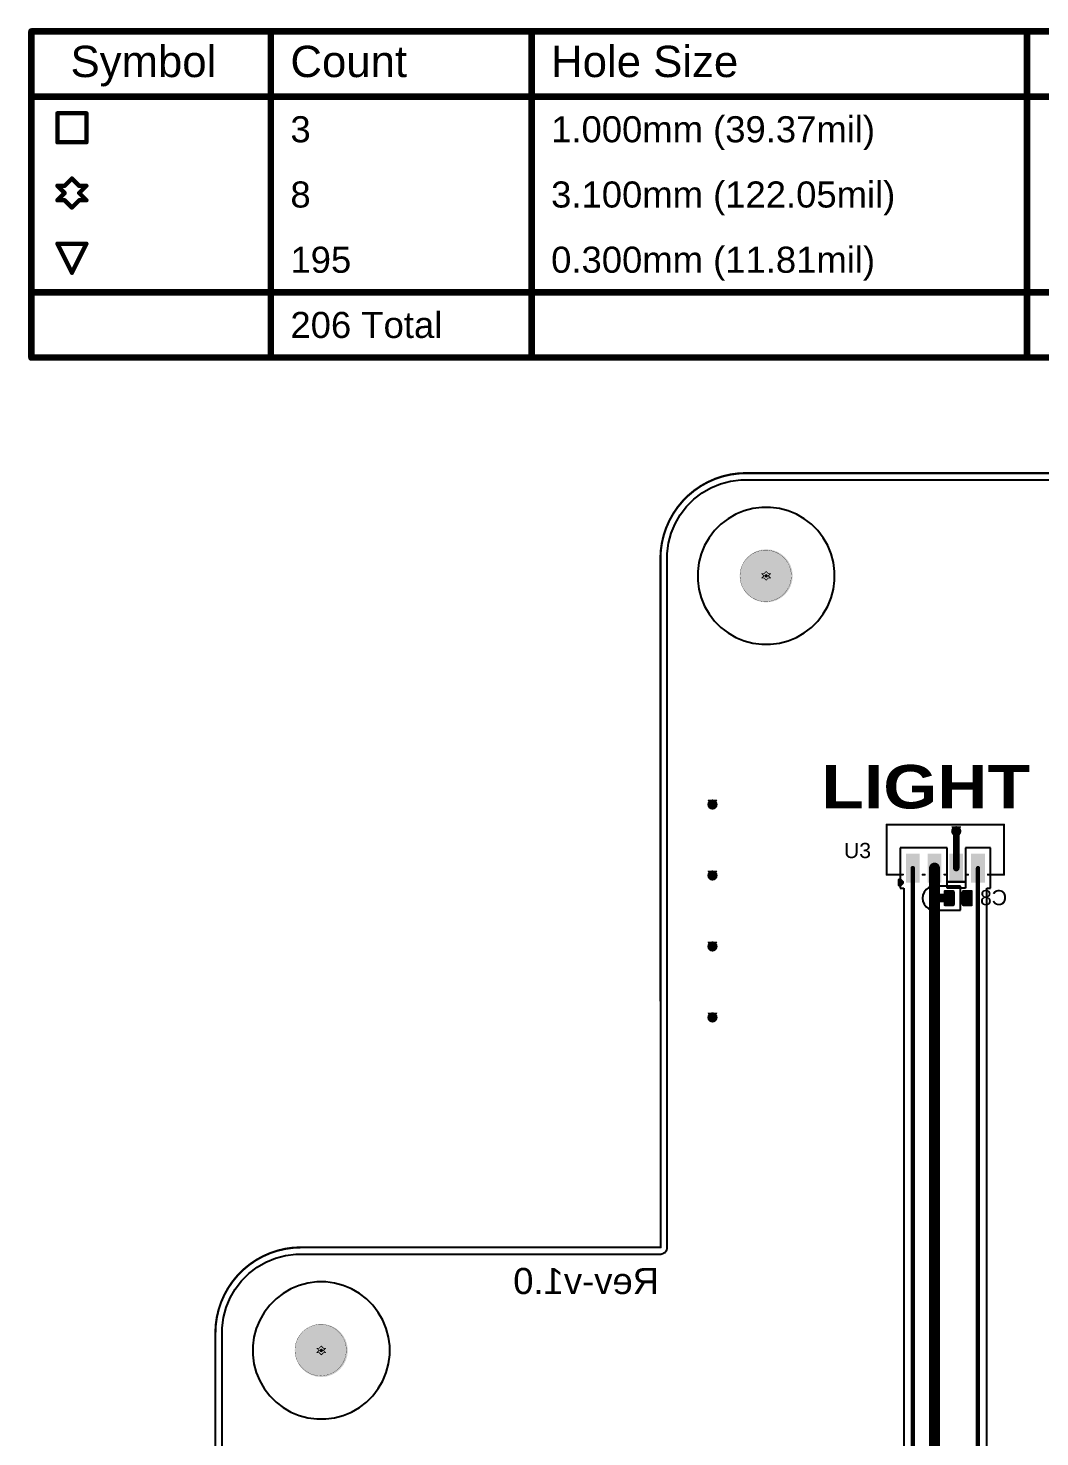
# Model space of a CAD drawing. Header units: inches. Extents: x -18 to 217, y -14 to 159.
# Drawn here: x -17.8 to 41.3, y 76.3 to 158.6 of the extents above; entities that cross this region are included whole.
import ezdxf

# ---------------------------------------------------------------- set-up
doc = ezdxf.new("R2010")
doc.units = ezdxf.units.IN
for name, color, linetype in [('Board Outline', 216, 'Continuous'), ('Bottom Layer', 5, 'Continuous'), ('Bottom Overlay', 54, 'Continuous'), ('Bottom Paste', 16, 'Continuous'), ('Bottom Solder', 6, 'Continuous'), ('Drill Drawing', 1, 'Continuous'), ('Mechanical 4', 56, 'Continuous'), ('Multi-Layer', 9, 'Continuous'), ('Pad Holes', 156, 'Continuous'), ('Top Layer', 1, 'Continuous'), ('Top Overlay', 2, 'Continuous'), ('Top Paste', 8, 'Continuous'), ('Top Solder', 216, 'Continuous'), ('Via Holes', 16, 'Continuous')]:
    doc.layers.add(name, color=color, linetype=linetype)
doc.styles.add('Arial', font='', dxfattribs={"height": 0.2})
doc.styles.add('Arial Black_Bold', font='', dxfattribs={"height": 0.2})
doc.styles.get('Arial').set_extended_font_data('Arial')
doc.styles.get('Arial Black_Bold').set_extended_font_data('Arial Black', bold=True)

# ---------------------------------------------------------------- blocks, each defined once
blk = doc.blocks.new('VEML7700_TT_4')
at = {"layer": 'Top Layer'}
for points in [[(-2.255, 0.8), (-1.555, 0.8), (-1.555, -0.8), (-2.255, -0.8)], [(-0.985, 0.8), (-0.285, 0.8), (-0.285, -0.8), (-0.985, -0.8)], [(0.285, 0.8), (0.985, 0.8), (0.985, -0.8), (0.285, -0.8)], [(1.555, 0.8), (2.255, 0.8), (2.255, -0.8), (1.555, -0.8)]]:
    blk.add_hatch(color=1, dxfattribs=at).paths.add_polyline_path(points)
at = {"layer": 'Top Paste'}
for points in [[(-2.255, 0.8), (-1.555, 0.8), (-1.555, -0.8), (-2.255, -0.8)], [(-0.985, 0.8), (-0.285, 0.8), (-0.285, -0.8), (-0.985, -0.8)], [(0.285, 0.8), (0.985, 0.8), (0.985, -0.8), (0.285, -0.8)], [(1.555, 0.8), (2.255, 0.8), (2.255, -0.8), (1.555, -0.8)]]:
    blk.add_hatch(color=8, dxfattribs=at).paths.add_polyline_path(points)
at = {"layer": 'Top Solder'}
for points in [[(-2.305, 0.85), (-1.505, 0.85), (-1.505, -0.85), (-2.305, -0.85)], [(-1.035, 0.85), (-0.235, 0.85), (-0.235, -0.85), (-1.035, -0.85)], [(0.235, 0.85), (1.035, 0.85), (1.035, -0.85), (0.235, -0.85)], [(1.505, 0.85), (2.305, 0.85), (2.305, -0.85), (1.505, -0.85)]]:
    blk.add_hatch(color=216, dxfattribs=at).paths.add_polyline_path(points)
at = {"layer": 'Top Overlay'}
for points, const_width in [([(-3.429, 2.538), (3.429, 2.538)], 0.127), ([(-3.429, -0.381), (-3.429, 2.538)], 0.127), ([(3.429, -0.381), (3.429, 2.538)], 0.127), ([(-3.429, -0.381), (-2.486, -0.381)], 0.127), ([(-2.667, -0.711), (-2.54, -0.838)], 0.25), ([(-2.667, -0.965), (-2.667, -0.711)], 0.25), ([(-2.667, -0.965), (-2.54, -0.838)], 0.25), ([(-1.324, -0.381), (-1.216, -0.381)], 0.127), ([(-0.054, -0.381), (0.054, -0.381)], 0.127), ([(1.216, -0.381), (1.324, -0.381)], 0.127), ([(2.486, -0.381), (3.429, -0.381)], 0.127)]:
    blk.add_lwpolyline(points, dxfattribs=dict(at, const_width=const_width))
for points, const_width in [([(-3.461, 2.538, 1), (-3.397, 2.538, 1)], 0.0635), ([(-3.461, 2.538, 1), (-3.397, 2.538, 1)], 0.0635), ([(3.397, 2.538, 1), (3.461, 2.538, 1)], 0.0635), ([(3.397, 2.538, 1), (3.461, 2.538, 1)], 0.0635), ([(-3.461, -0.381, 1), (-3.397, -0.381, 1)], 0.0635), ([(-3.461, -0.381, 1), (-3.397, -0.381, 1)], 0.0635), ([(-2.729, -0.711, 1), (-2.605, -0.711, 1)], 0.125), ([(-2.729, -0.711, 1), (-2.605, -0.711, 1)], 0.125), ([(-2.602, -0.838, 1), (-2.478, -0.838, 1)], 0.125), ([(-2.602, -0.838, 1), (-2.478, -0.838, 1)], 0.125), ([(-2.518, -0.381, 1), (-2.454, -0.381, 1)], 0.0635), ([(-1.356, -0.381, 1), (-1.292, -0.381, 1)], 0.0635), ([(-1.248, -0.381, 1), (-1.184, -0.381, 1)], 0.0635), ([(-0.086, -0.381, 1), (-0.022, -0.381, 1)], 0.0635), ([(0.022, -0.381, 1), (0.086, -0.381, 1)], 0.0635), ([(1.184, -0.381, 1), (1.248, -0.381, 1)], 0.0635), ([(1.292, -0.381, 1), (1.356, -0.381, 1)], 0.0635), ([(2.454, -0.381, 1), (2.518, -0.381, 1)], 0.0635), ([(3.397, -0.381, 1), (3.461, -0.381, 1)], 0.0635), ([(3.397, -0.381, 1), (3.461, -0.381, 1)], 0.0635), ([(-2.729, -0.965, 1), (-2.605, -0.965, 1)], 0.125), ([(-2.729, -0.965, 1), (-2.605, -0.965, 1)], 0.125)]:
    blk.add_lwpolyline(points, format="xyb", close=True, dxfattribs=dict(at, const_width=const_width))
blk = doc.blocks.new('C___0402_B_86')
at = {"layer": 'Bottom Layer'}
for points in [[(-0.241, 0.317), (-0.241, -0.318), (-0.699, -0.318), (-0.699, 0.317)], [(0.699, 0.317), (0.699, -0.318), (0.241, -0.318), (0.241, 0.317)]]:
    blk.add_hatch(color=5, dxfattribs=at).paths.add_polyline_path(points)
at = {"layer": 'Bottom Paste'}
for points in [[(-0.241, 0.317), (-0.241, -0.318), (-0.699, -0.318), (-0.699, 0.317)], [(0.699, 0.317), (0.699, -0.318), (0.241, -0.318), (0.241, 0.317)]]:
    blk.add_hatch(color=16, dxfattribs=at).paths.add_polyline_path(points)
at = {"layer": 'Bottom Solder'}
for points in [[(-0.181, 0.377), (-0.181, -0.378), (-0.759, -0.378), (-0.759, 0.377)], [(0.759, 0.377), (0.759, -0.378), (0.181, -0.378), (0.181, 0.377)]]:
    blk.add_hatch(color=6, dxfattribs=at).paths.add_polyline_path(points)
at = {"layer": 'Bottom Overlay', "const_width": 0.127}
for points in [[(-0.787, -0.406), (-0.787, 0.406)], [(-0.279, 0.406), (-0.787, 0.406)], [(0.787, 0.406), (0.279, 0.406)], [(0.787, -0.406), (0.787, 0.406)], [(-0.279, -0.406), (-0.787, -0.406)], [(0.787, -0.406), (0.279, -0.406)]]:
    blk.add_lwpolyline(points, dxfattribs=at)
at = {"layer": 'Bottom Overlay', "const_width": 0.0635}
for points in [[(-0.819, 0.406, 1), (-0.756, 0.406, 1)], [(-0.819, 0.406, 1), (-0.756, 0.406, 1)], [(-0.311, 0.406, 1), (-0.248, 0.406, 1)], [(0.248, 0.406, 1), (0.311, 0.406, 1)], [(0.756, 0.406, 1), (0.819, 0.406, 1)], [(0.756, 0.406, 1), (0.819, 0.406, 1)], [(-0.819, -0.406, 1), (-0.756, -0.406, 1)], [(-0.819, -0.406, 1), (-0.756, -0.406, 1)], [(-0.311, -0.406, 1), (-0.248, -0.406, 1)], [(0.248, -0.406, 1), (0.311, -0.406, 1)], [(0.756, -0.406, 1), (0.819, -0.406, 1)], [(0.756, -0.406, 1), (0.819, -0.406, 1)]]:
    blk.add_lwpolyline(points, format="xyb", close=True, dxfattribs=at)

msp = doc.modelspace()

# ---------------------------------------------------------------- hatches: boundary and pattern name
at = {"layer": 'Bottom Layer'}
h = msp.add_hatch(color=5, dxfattribs=at)
edge = h.paths.add_edge_path()
edge.add_arc((22.209, 113.27), 0.3, 0, 360)
h = msp.add_hatch(color=5, dxfattribs=at)
edge = h.paths.add_edge_path()
edge.add_arc((36.456, 111.713), 0.3, 0, 360)
h = msp.add_hatch(color=5, dxfattribs=at)
edge = h.paths.add_edge_path()
edge.add_arc((22.209, 109.125), 0.3, 0, 360)
h = msp.add_hatch(color=5, dxfattribs=at)
edge = h.paths.add_edge_path()
edge.add_arc((35.186, 107.802), 0.3, 0, 360)
h = msp.add_hatch(color=5, dxfattribs=at)
edge = h.paths.add_edge_path()
edge.add_arc((22.209, 104.98), 0.3, 0, 360)
h = msp.add_hatch(color=5, dxfattribs=at)
edge = h.paths.add_edge_path()
edge.add_arc((22.209, 100.834), 0.3, 0, 360)
at = {"layer": 'Bottom Solder'}
h = msp.add_hatch(color=6, dxfattribs=at)
edge = h.paths.add_edge_path()
edge.add_arc((25.348, 126.629), 0.102, 0, 360)
h = msp.add_hatch(color=6, dxfattribs=at)
edge = h.paths.add_edge_path()
edge.add_arc((-0.652, 81.379), 0.102, 0, 360)
at = {"layer": 'Pad Holes'}
h = msp.add_hatch(color=7, dxfattribs=at)
edge = h.paths.add_edge_path()
edge.add_arc((25.348, 126.629), 1.55, 0, 360)
h = msp.add_hatch(color=7, dxfattribs=at)
edge = h.paths.add_edge_path()
edge.add_arc((-0.652, 81.379), 1.55, 0, 360)
at = {"layer": 'Top Layer'}
h = msp.add_hatch(color=1, dxfattribs=at)
edge = h.paths.add_edge_path()
edge.add_arc((22.209, 113.27), 0.3, 0, 360)
h = msp.add_hatch(color=1, dxfattribs=at)
edge = h.paths.add_edge_path()
edge.add_arc((36.456, 111.713), 0.3, 0, 360)
h = msp.add_hatch(color=1, dxfattribs=at)
edge = h.paths.add_edge_path()
edge.add_arc((22.209, 109.125), 0.3, 0, 360)
h = msp.add_hatch(color=1, dxfattribs=at)
edge = h.paths.add_edge_path()
edge.add_arc((35.186, 107.802), 0.3, 0, 360)
h = msp.add_hatch(color=1, dxfattribs=at)
edge = h.paths.add_edge_path()
edge.add_arc((22.209, 104.98), 0.3, 0, 360)
h = msp.add_hatch(color=1, dxfattribs=at)
edge = h.paths.add_edge_path()
edge.add_arc((22.209, 100.834), 0.3, 0, 360)
at = {"layer": 'Top Solder'}
h = msp.add_hatch(color=216, dxfattribs=at)
edge = h.paths.add_edge_path()
edge.add_arc((25.348, 126.629), 0.102, 0, 360)
h = msp.add_hatch(color=216, dxfattribs=at)
edge = h.paths.add_edge_path()
edge.add_arc((-0.652, 81.379), 0.102, 0, 360)
at = {"layer": 'Via Holes'}
h = msp.add_hatch(color=7, dxfattribs=at)
edge = h.paths.add_edge_path()
edge.add_arc((22.209, 113.27), 0.15, 0, 360)
h = msp.add_hatch(color=7, dxfattribs=at)
edge = h.paths.add_edge_path()
edge.add_arc((36.456, 111.713), 0.15, 0, 360)
h = msp.add_hatch(color=7, dxfattribs=at)
edge = h.paths.add_edge_path()
edge.add_arc((22.209, 109.125), 0.15, 0, 360)
h = msp.add_hatch(color=7, dxfattribs=at)
edge = h.paths.add_edge_path()
edge.add_arc((35.186, 107.802), 0.15, 0, 360)
h = msp.add_hatch(color=7, dxfattribs=at)
edge = h.paths.add_edge_path()
edge.add_arc((22.209, 104.98), 0.15, 0, 360)
h = msp.add_hatch(color=7, dxfattribs=at)
edge = h.paths.add_edge_path()
edge.add_arc((22.209, 100.834), 0.15, 0, 360)

# ---------------------------------------------------------------- linework, layer by layer
at = {"layer": 'Board Outline', "const_width": 0.127}
for points in [[(19.168, 127.629, -0.414321), (24.168, 132.631)], [(19.168, 127.629, -0.414321), (24.168, 132.631)], [(19.168, 127.629, -0.414321), (24.168, 132.631)], [(19.168, 127.629, -0.414321), (24.168, 132.631)], [(-6.839, 82.4, -0.414214), (-1.839, 87.4)], [(-6.839, 82.4, -0.414214), (-1.839, 87.4)], [(-6.839, 82.4, -0.414214), (-1.839, 87.4)], [(-6.839, 82.4, -0.414214), (-1.839, 87.4)]]:
    msp.add_lwpolyline(points, format="xyb", dxfattribs=at)
for points in [[(24.168, 132.631), (47.168, 132.631)], [(24.168, 132.631), (47.168, 132.631)], [(24.168, 132.631), (47.168, 132.631)], [(24.168, 132.631), (47.168, 132.631)], [(19.168, 127.629), (19.183, 87.4)], [(19.168, 127.629), (19.183, 87.4)], [(19.168, 127.629), (19.183, 87.4)], [(19.168, 127.629), (19.183, 87.4)], [(-1.839, 87.4), (19.183, 87.4)], [(-1.839, 87.4), (19.183, 87.4)], [(-1.839, 87.4), (19.183, 87.4)], [(-1.839, 87.4), (19.183, 87.4)], [(-6.839, -1.45), (-6.839, 82.4)], [(-6.839, -1.45), (-6.839, 82.4)], [(-6.839, -1.45), (-6.839, 82.4)], [(-6.839, -1.45), (-6.839, 82.4)]]:
    msp.add_lwpolyline(points, dxfattribs=at)
at = {"layer": 'Board Outline', "const_width": 0.0635}
for points in [[(24.136, 132.631, 1), (24.2, 132.631, 1)], [(24.136, 132.631, 1), (24.2, 132.631, 1)], [(24.136, 132.631, 1), (24.2, 132.631, 1)], [(24.136, 132.631, 1), (24.2, 132.631, 1)], [(24.136, 132.631, 1), (24.2, 132.631, 1)], [(24.136, 132.631, 1), (24.2, 132.631, 1)], [(24.136, 132.631, 1), (24.2, 132.631, 1)], [(24.136, 132.631, 1), (24.2, 132.631, 1)], [(19.136, 127.629, 1), (19.2, 127.629, 1)], [(19.136, 127.629, 1), (19.2, 127.629, 1)], [(19.136, 127.629, 1), (19.2, 127.629, 1)], [(19.136, 127.629, 1), (19.2, 127.629, 1)], [(19.136, 127.629, 1), (19.2, 127.629, 1)], [(19.136, 127.629, 1), (19.2, 127.629, 1)], [(19.136, 127.629, 1), (19.2, 127.629, 1)], [(19.136, 127.629, 1), (19.2, 127.629, 1)], [(-1.871, 87.4, 1), (-1.807, 87.4, 1)], [(-1.871, 87.4, 1), (-1.807, 87.4, 1)], [(-1.871, 87.4, 1), (-1.807, 87.4, 1)], [(-1.871, 87.4, 1), (-1.807, 87.4, 1)], [(-1.871, 87.4, 1), (-1.807, 87.4, 1)], [(-1.871, 87.4, 1), (-1.807, 87.4, 1)], [(-1.871, 87.4, 1), (-1.807, 87.4, 1)], [(-1.871, 87.4, 1), (-1.807, 87.4, 1)], [(19.151, 87.4, 1), (19.214, 87.4, 1)], [(19.151, 87.4, 1), (19.214, 87.4, 1)], [(19.151, 87.4, 1), (19.214, 87.4, 1)], [(19.151, 87.4, 1), (19.214, 87.4, 1)], [(19.151, 87.4, 1), (19.214, 87.4, 1)], [(19.151, 87.4, 1), (19.214, 87.4, 1)], [(19.151, 87.4, 1), (19.214, 87.4, 1)], [(19.151, 87.4, 1), (19.214, 87.4, 1)], [(-6.871, 82.4, 1), (-6.807, 82.4, 1)], [(-6.871, 82.4, 1), (-6.807, 82.4, 1)], [(-6.871, 82.4, 1), (-6.807, 82.4, 1)], [(-6.871, 82.4, 1), (-6.807, 82.4, 1)], [(-6.871, 82.4, 1), (-6.807, 82.4, 1)], [(-6.871, 82.4, 1), (-6.807, 82.4, 1)], [(-6.871, 82.4, 1), (-6.807, 82.4, 1)], [(-6.871, 82.4, 1), (-6.807, 82.4, 1)]]:
    msp.add_lwpolyline(points, format="xyb", close=True, dxfattribs=at)
at = {"layer": 'Bottom Layer'}
for p, q in [((21.6, 131.474), (22.123, 131.776)), ((22.123, 131.776), (22.682, 132.007)), ((22.682, 132.007), (23.266, 132.164)), ((23.266, 132.164), (23.865, 132.243)), ((23.865, 132.243), (24.168, 132.243)), ((24.168, 132.243), (47.168, 132.243)), ((20.693, 130.678), (21.12, 131.105)), ((21.12, 131.105), (21.6, 131.474)), ((20.022, 129.674), (20.325, 130.198)), ((20.325, 130.198), (20.693, 130.678)), ((23.575, 130.224), (23.12, 129.962)), ((24.059, 130.425), (23.575, 130.224)), ((24.565, 130.56), (24.059, 130.425)), ((25.085, 130.629), (24.565, 130.56)), ((25.61, 130.629), (25.085, 130.629)), ((26.13, 130.56), (25.61, 130.629)), ((26.636, 130.425), (26.13, 130.56)), ((27.12, 130.224), (26.636, 130.425)), ((27.575, 129.962), (27.12, 130.224)), ((19.791, 129.116), (20.022, 129.674)), ((22.334, 129.272), (22.014, 128.856)), ((22.704, 129.643), (22.334, 129.272)), ((23.12, 129.962), (22.704, 129.643)), ((27.991, 129.643), (27.575, 129.962)), ((28.361, 129.272), (27.991, 129.643)), ((28.681, 128.856), (28.361, 129.272)), ((19.556, 127.932), (19.635, 128.531)), ((19.635, 128.531), (19.791, 129.116)), ((21.752, 128.402), (21.552, 127.917)), ((22.014, 128.856), (21.752, 128.402)), ((28.943, 128.402), (28.681, 128.856)), ((29.143, 127.917), (28.943, 128.402)), ((19.556, 127.63), (19.556, 127.932)), ((19.571, 87.4), (19.556, 127.63)), ((21.552, 127.917), (21.416, 127.411)), ((29.279, 127.411), (29.143, 127.917)), ((21.416, 127.411), (21.348, 126.891)), ((21.348, 126.891), (21.348, 126.367)), ((29.348, 126.891), (29.279, 127.411)), ((29.348, 126.367), (29.348, 126.891)), ((21.348, 126.367), (21.416, 125.847)), ((29.279, 125.847), (29.348, 126.367)), ((21.416, 125.847), (21.552, 125.34)), ((21.552, 125.34), (21.752, 124.856)), ((28.943, 124.856), (29.143, 125.34)), ((29.143, 125.34), (29.279, 125.847)), ((21.752, 124.856), (22.014, 124.402)), ((22.014, 124.402), (22.334, 123.986)), ((28.361, 123.986), (28.681, 124.402)), ((28.681, 124.402), (28.943, 124.856)), ((22.334, 123.986), (22.704, 123.615)), ((22.704, 123.615), (23.12, 123.296)), ((27.575, 123.296), (27.991, 123.615)), ((27.991, 123.615), (28.361, 123.986)), ((23.12, 123.296), (23.575, 123.034)), ((23.575, 123.034), (24.059, 122.833)), ((24.059, 122.833), (24.565, 122.697)), ((24.565, 122.697), (25.085, 122.629)), ((25.085, 122.629), (25.61, 122.629)), ((25.61, 122.629), (26.13, 122.697)), ((26.13, 122.697), (26.636, 122.833)), ((26.636, 122.833), (27.12, 123.034)), ((27.12, 123.034), (27.575, 123.296)), ((34.505, 107.984), (34.481, 107.802)), ((34.481, 107.802), (34.505, 107.619)), ((34.576, 108.154), (34.505, 107.984)), ((34.688, 108.3), (34.576, 108.154)), ((34.834, 108.412), (34.688, 108.3)), ((35.004, 108.482), (34.834, 108.412)), ((35.186, 108.506), (35.004, 108.482)), ((35.314, 108.489), (35.186, 108.506)), ((35.492, 108.5), (35.314, 108.489)), ((36.711, 108.5), (35.492, 108.5)), ((35.492, 108.5), (35.492, 108.5)), ((36.711, 107.103), (36.711, 108.5)), ((34.505, 107.619), (34.576, 107.449)), ((34.576, 107.449), (34.688, 107.303)), ((34.688, 107.303), (34.834, 107.191)), ((34.834, 107.191), (35.004, 107.121)), ((35.004, 107.121), (35.186, 107.097)), ((35.186, 107.097), (35.314, 107.114)), ((35.314, 107.114), (35.492, 107.103)), ((35.492, 107.103), (35.492, 107.103)), ((35.492, 107.103), (36.711, 107.103)), ((19.5, 87.19), (19.541, 87.251)), ((19.541, 87.251), (19.542, 87.251)), ((19.542, 87.251), (19.557, 87.327)), ((19.542, 87.251), (19.542, 87.251)), ((19.557, 87.327), (19.571, 87.4)), ((19.571, 87.4), (19.571, 87.4)), ((19.571, 87.4), (19.571, 87.4)), ((-4.407, 86.243), (-3.883, 86.545)), ((-3.883, 86.545), (-3.325, 86.776)), ((-3.325, 86.776), (-2.741, 86.933)), ((-2.741, 86.933), (-2.141, 87.011)), ((-2.141, 87.011), (-1.839, 87.011)), ((-1.839, 87.011), (19.183, 87.011)), ((19.183, 87.011), (19.255, 87.026)), ((19.183, 87.011), (19.183, 87.012)), ((19.183, 87.012), (19.183, 87.011)), ((19.255, 87.026), (19.331, 87.041)), ((19.331, 87.041), (19.393, 87.082)), ((19.331, 87.041), (19.331, 87.041)), ((19.331, 87.041), (19.331, 87.041)), ((19.393, 87.082), (19.457, 87.125)), ((19.457, 87.125), (19.5, 87.19)), ((19.457, 87.125), (19.457, 87.125)), ((19.457, 87.125), (19.457, 87.125)), ((-5.314, 85.447), (-4.886, 85.875)), ((-4.886, 85.875), (-4.407, 86.243)), ((-5.984, 84.444), (-5.682, 84.967)), ((-5.682, 84.967), (-5.314, 85.447)), ((-2.425, 84.974), (-2.88, 84.712)), ((-1.941, 85.175), (-2.425, 84.974)), ((-1.435, 85.31), (-1.941, 85.175)), ((-0.915, 85.379), (-1.435, 85.31)), ((-0.39, 85.379), (-0.915, 85.379)), ((0.13, 85.31), (-0.39, 85.379)), ((0.636, 85.175), (0.13, 85.31)), ((1.12, 84.974), (0.636, 85.175)), ((1.575, 84.712), (1.12, 84.974)), ((-6.215, 83.885), (-5.984, 84.444)), ((-3.666, 84.022), (-3.986, 83.606)), ((-3.296, 84.393), (-3.666, 84.022)), ((-2.88, 84.712), (-3.296, 84.393)), ((1.991, 84.393), (1.575, 84.712)), ((2.361, 84.022), (1.991, 84.393)), ((2.681, 83.606), (2.361, 84.022)), ((-6.451, 82.702), (-6.372, 83.302)), ((-6.372, 83.302), (-6.215, 83.885)), ((-4.248, 83.152), (-4.448, 82.667)), ((-3.986, 83.606), (-4.248, 83.152)), ((2.943, 83.152), (2.681, 83.606)), ((3.143, 82.667), (2.943, 83.152)), ((-6.451, 82.4), (-6.451, 82.702)), ((-6.451, -1.45), (-6.451, 82.4)), ((-4.448, 82.667), (-4.584, 82.161)), ((3.279, 82.161), (3.143, 82.667)), ((-4.584, 82.161), (-4.652, 81.641)), ((-4.652, 81.641), (-4.652, 81.117)), ((3.348, 81.641), (3.279, 82.161)), ((3.348, 81.117), (3.348, 81.641)), ((-4.652, 81.117), (-4.584, 80.597)), ((3.279, 80.597), (3.348, 81.117)), ((-4.584, 80.597), (-4.448, 80.09)), ((-4.448, 80.09), (-4.248, 79.606)), ((2.943, 79.606), (3.143, 80.09)), ((3.143, 80.09), (3.279, 80.597)), ((-4.248, 79.606), (-3.986, 79.152)), ((-3.986, 79.152), (-3.666, 78.736)), ((2.361, 78.736), (2.681, 79.152)), ((2.681, 79.152), (2.943, 79.606)), ((-3.666, 78.736), (-3.296, 78.365)), ((-3.296, 78.365), (-2.88, 78.046)), ((1.575, 78.046), (1.991, 78.365)), ((1.991, 78.365), (2.361, 78.736)), ((-2.88, 78.046), (-2.425, 77.784)), ((-2.425, 77.784), (-1.941, 77.583)), ((-1.941, 77.583), (-1.435, 77.447)), ((-1.435, 77.447), (-0.915, 77.379)), ((-0.915, 77.379), (-0.39, 77.379)), ((-0.39, 77.379), (0.13, 77.447)), ((0.13, 77.447), (0.636, 77.583)), ((0.636, 77.583), (1.12, 77.784)), ((1.12, 77.784), (1.575, 78.046))]:
    msp.add_line(p, q, dxfattribs=at)
for points, const_width in [([(35.186, 107.802), (35.186, 107.802)], 0.635), ([(35.186, 107.802), (35.968, 107.802)], 0.508)]:
    msp.add_lwpolyline(points, dxfattribs=dict(at, const_width=const_width))
for points, const_width in [([(35.027, 107.802, 1), (35.345, 107.802, 1)], 0.318), ([(35.027, 107.802, 1), (35.345, 107.802, 1)], 0.318), ([(35.059, 107.802, 1), (35.313, 107.802, 1)], 0.254), ([(35.841, 107.802, 1), (36.095, 107.802, 1)], 0.254)]:
    msp.add_lwpolyline(points, format="xyb", close=True, dxfattribs=dict(at, const_width=const_width))
at = {"layer": 'Drill Drawing'}
for points, const_width in [([(-17.59, 158.433), (164.276, 158.433)], 0.381), ([(-17.59, 139.382), (-17.59, 158.433)], 0.381), ([(-3.597, 139.382), (-3.597, 158.433)], 0.381), ([(11.639, 139.382), (11.639, 158.433)], 0.381), ([(40.586, 139.382), (40.586, 158.433)], 0.381), ([(-17.59, 154.623), (164.276, 154.623)], 0.381), ([(-16.071, 153.649), (-14.377, 153.649)], 0.254), ([(-16.071, 151.956), (-16.071, 153.649)], 0.254), ([(-14.377, 151.956), (-14.377, 153.649)], 0.254), ([(-16.071, 151.956), (-14.377, 151.956)], 0.254), ([(-15.647, 149.415), (-15.224, 149.839)], 0.254), ([(-15.224, 149.839), (-14.801, 149.415)], 0.254), ([(-16.071, 149.415), (-15.647, 148.992)], 0.254), ([(-16.071, 149.415), (-15.647, 149.415)], 0.254), ([(-16.071, 148.569), (-15.647, 148.992)], 0.254), ([(-14.801, 149.415), (-14.377, 149.415)], 0.254), ([(-14.801, 148.992), (-14.377, 149.415)], 0.254), ([(-14.801, 148.992), (-14.377, 148.569)], 0.254), ([(-16.071, 148.569), (-15.647, 148.569)], 0.254), ([(-15.647, 148.569), (-15.224, 148.145)], 0.254), ([(-15.224, 148.145), (-14.801, 148.569)], 0.254), ([(-14.801, 148.569), (-14.377, 148.569)], 0.254), ([(-16.071, 146.029), (-14.377, 146.029)], 0.254), ([(-16.071, 146.029), (-15.224, 144.335)], 0.254), ([(-15.224, 144.335), (-14.377, 146.029)], 0.254), ([(-17.59, 143.192), (164.276, 143.192)], 0.381), ([(-17.59, 139.382), (164.276, 139.382)], 0.381), ([(25.094, 126.756), (25.221, 126.629)], 0.0508), ([(25.094, 126.756), (25.221, 126.756)], 0.0508), ([(25.221, 126.756), (25.348, 126.883)], 0.0508), ([(25.348, 126.883), (25.475, 126.756)], 0.0508), ([(25.475, 126.756), (25.602, 126.756)], 0.0508), ([(25.475, 126.629), (25.602, 126.756)], 0.0508), ([(25.094, 126.502), (25.221, 126.629)], 0.0508), ([(25.094, 126.502), (25.221, 126.502)], 0.0508), ([(25.221, 126.502), (25.348, 126.375)], 0.0508), ([(25.348, 126.375), (25.475, 126.502)], 0.0508), ([(25.475, 126.629), (25.602, 126.502)], 0.0508), ([(25.475, 126.502), (25.602, 126.502)], 0.0508), ([(21.955, 113.524), (22.463, 113.524)], 0.0508), ([(21.955, 113.524), (22.209, 113.016)], 0.0508), ([(22.209, 113.016), (22.463, 113.524)], 0.0508), ([(36.202, 111.967), (36.71, 111.967)], 0.0508), ([(36.202, 111.967), (36.456, 111.459)], 0.0508), ([(36.456, 111.459), (36.71, 111.967)], 0.0508), ([(21.955, 109.379), (22.463, 109.379)], 0.0508), ([(21.955, 109.379), (22.209, 108.871)], 0.0508), ([(22.209, 108.871), (22.463, 109.379)], 0.0508), ([(34.932, 108.056), (35.44, 108.056)], 0.0508), ([(34.932, 108.056), (35.186, 107.548)], 0.0508), ([(35.186, 107.548), (35.44, 108.056)], 0.0508), ([(21.955, 105.234), (22.463, 105.234)], 0.0508), ([(21.955, 105.234), (22.209, 104.726)], 0.0508), ([(22.209, 104.726), (22.463, 105.234)], 0.0508), ([(21.955, 101.088), (22.463, 101.088)], 0.0508), ([(21.955, 101.088), (22.209, 100.58)], 0.0508), ([(22.209, 100.58), (22.463, 101.088)], 0.0508), ([(-0.906, 81.506), (-0.779, 81.379)], 0.0508), ([(-0.906, 81.506), (-0.779, 81.506)], 0.0508), ([(-0.779, 81.506), (-0.652, 81.633)], 0.0508), ([(-0.652, 81.633), (-0.525, 81.506)], 0.0508), ([(-0.525, 81.506), (-0.398, 81.506)], 0.0508), ([(-0.525, 81.379), (-0.398, 81.506)], 0.0508), ([(-0.906, 81.252), (-0.779, 81.379)], 0.0508), ([(-0.906, 81.252), (-0.779, 81.252)], 0.0508), ([(-0.779, 81.252), (-0.652, 81.125)], 0.0508), ([(-0.652, 81.125), (-0.525, 81.252)], 0.0508), ([(-0.525, 81.379), (-0.398, 81.252)], 0.0508), ([(-0.525, 81.252), (-0.398, 81.252)], 0.0508)]:
    msp.add_lwpolyline(points, dxfattribs=dict(at, const_width=const_width))
for points, const_width in [([(-17.685, 158.433, 1), (-17.494, 158.433, 1)], 0.191), ([(-17.685, 158.433, 1), (-17.494, 158.433, 1)], 0.191), ([(-3.693, 158.433, 1), (-3.502, 158.433, 1)], 0.191), ([(11.543, 158.433, 1), (11.734, 158.433, 1)], 0.191), ([(40.491, 158.433, 1), (40.682, 158.433, 1)], 0.191), ([(-17.685, 154.623, 1), (-17.494, 154.623, 1)], 0.191), ([(-16.134, 153.649, 1), (-16.007, 153.649, 1)], 0.127), ([(-16.134, 153.649, 1), (-16.007, 153.649, 1)], 0.127), ([(-14.441, 153.649, 1), (-14.314, 153.649, 1)], 0.127), ([(-14.441, 153.649, 1), (-14.314, 153.649, 1)], 0.127), ([(-16.134, 151.956, 1), (-16.007, 151.956, 1)], 0.127), ([(-16.134, 151.956, 1), (-16.007, 151.956, 1)], 0.127), ([(-14.441, 151.956, 1), (-14.314, 151.956, 1)], 0.127), ([(-14.441, 151.956, 1), (-14.314, 151.956, 1)], 0.127), ([(-15.288, 149.839, 1), (-15.161, 149.839, 1)], 0.127), ([(-15.288, 149.839, 1), (-15.161, 149.839, 1)], 0.127), ([(-16.134, 149.415, 1), (-16.007, 149.415, 1)], 0.127), ([(-16.134, 149.415, 1), (-16.007, 149.415, 1)], 0.127), ([(-15.711, 149.415, 1), (-15.584, 149.415, 1)], 0.127), ([(-15.711, 149.415, 1), (-15.584, 149.415, 1)], 0.127), ([(-15.711, 148.992, 1), (-15.584, 148.992, 1)], 0.127), ([(-15.711, 148.992, 1), (-15.584, 148.992, 1)], 0.127), ([(-14.864, 149.415, 1), (-14.737, 149.415, 1)], 0.127), ([(-14.864, 149.415, 1), (-14.737, 149.415, 1)], 0.127), ([(-14.864, 148.992, 1), (-14.737, 148.992, 1)], 0.127), ([(-14.864, 148.992, 1), (-14.737, 148.992, 1)], 0.127), ([(-14.441, 149.415, 1), (-14.314, 149.415, 1)], 0.127), ([(-14.441, 149.415, 1), (-14.314, 149.415, 1)], 0.127), ([(-16.134, 148.569, 1), (-16.007, 148.569, 1)], 0.127), ([(-16.134, 148.569, 1), (-16.007, 148.569, 1)], 0.127), ([(-15.711, 148.569, 1), (-15.584, 148.569, 1)], 0.127), ([(-15.711, 148.569, 1), (-15.584, 148.569, 1)], 0.127), ([(-15.288, 148.145, 1), (-15.161, 148.145, 1)], 0.127), ([(-15.288, 148.145, 1), (-15.161, 148.145, 1)], 0.127), ([(-14.864, 148.569, 1), (-14.737, 148.569, 1)], 0.127), ([(-14.864, 148.569, 1), (-14.737, 148.569, 1)], 0.127), ([(-14.441, 148.569, 1), (-14.314, 148.569, 1)], 0.127), ([(-14.441, 148.569, 1), (-14.314, 148.569, 1)], 0.127), ([(-16.134, 146.029, 1), (-16.007, 146.029, 1)], 0.127), ([(-16.134, 146.029, 1), (-16.007, 146.029, 1)], 0.127), ([(-14.441, 146.029, 1), (-14.314, 146.029, 1)], 0.127), ([(-14.441, 146.029, 1), (-14.314, 146.029, 1)], 0.127), ([(-15.288, 144.335, 1), (-15.161, 144.335, 1)], 0.127), ([(-15.288, 144.335, 1), (-15.161, 144.335, 1)], 0.127), ([(-17.685, 143.192, 1), (-17.494, 143.192, 1)], 0.191), ([(-17.685, 139.382, 1), (-17.494, 139.382, 1)], 0.191), ([(-17.685, 139.382, 1), (-17.494, 139.382, 1)], 0.191), ([(-3.693, 139.382, 1), (-3.502, 139.382, 1)], 0.191), ([(11.543, 139.382, 1), (11.734, 139.382, 1)], 0.191), ([(40.491, 139.382, 1), (40.682, 139.382, 1)], 0.191), ([(25.081, 126.756, 1), (25.106, 126.756, 1)], 0.0254), ([(25.081, 126.756, 1), (25.106, 126.756, 1)], 0.0254), ([(25.208, 126.756, 1), (25.233, 126.756, 1)], 0.0254), ([(25.208, 126.756, 1), (25.233, 126.756, 1)], 0.0254), ([(25.335, 126.883, 1), (25.36, 126.883, 1)], 0.0254), ([(25.335, 126.883, 1), (25.36, 126.883, 1)], 0.0254), ([(25.462, 126.756, 1), (25.487, 126.756, 1)], 0.0254), ([(25.462, 126.756, 1), (25.487, 126.756, 1)], 0.0254), ([(25.589, 126.756, 1), (25.614, 126.756, 1)], 0.0254), ([(25.589, 126.756, 1), (25.614, 126.756, 1)], 0.0254), ([(25.081, 126.502, 1), (25.106, 126.502, 1)], 0.0254), ([(25.081, 126.502, 1), (25.106, 126.502, 1)], 0.0254), ([(25.208, 126.629, 1), (25.233, 126.629, 1)], 0.0254), ([(25.208, 126.629, 1), (25.233, 126.629, 1)], 0.0254), ([(25.208, 126.502, 1), (25.233, 126.502, 1)], 0.0254), ([(25.208, 126.502, 1), (25.233, 126.502, 1)], 0.0254), ([(25.335, 126.375, 1), (25.36, 126.375, 1)], 0.0254), ([(25.335, 126.375, 1), (25.36, 126.375, 1)], 0.0254), ([(25.462, 126.629, 1), (25.487, 126.629, 1)], 0.0254), ([(25.462, 126.629, 1), (25.487, 126.629, 1)], 0.0254), ([(25.462, 126.502, 1), (25.487, 126.502, 1)], 0.0254), ([(25.462, 126.502, 1), (25.487, 126.502, 1)], 0.0254), ([(25.589, 126.502, 1), (25.614, 126.502, 1)], 0.0254), ([(25.589, 126.502, 1), (25.614, 126.502, 1)], 0.0254), ([(21.942, 113.524, 1), (21.968, 113.524, 1)], 0.0254), ([(21.942, 113.524, 1), (21.968, 113.524, 1)], 0.0254), ([(22.196, 113.016, 1), (22.222, 113.016, 1)], 0.0254), ([(22.196, 113.016, 1), (22.222, 113.016, 1)], 0.0254), ([(22.45, 113.524, 1), (22.476, 113.524, 1)], 0.0254), ([(22.45, 113.524, 1), (22.476, 113.524, 1)], 0.0254), ([(36.189, 111.967, 1), (36.215, 111.967, 1)], 0.0254), ([(36.189, 111.967, 1), (36.215, 111.967, 1)], 0.0254), ([(36.697, 111.967, 1), (36.723, 111.967, 1)], 0.0254), ([(36.697, 111.967, 1), (36.723, 111.967, 1)], 0.0254), ([(36.443, 111.459, 1), (36.469, 111.459, 1)], 0.0254), ([(36.443, 111.459, 1), (36.469, 111.459, 1)], 0.0254), ([(21.942, 109.379, 1), (21.968, 109.379, 1)], 0.0254), ([(21.942, 109.379, 1), (21.968, 109.379, 1)], 0.0254), ([(22.196, 108.871, 1), (22.222, 108.871, 1)], 0.0254), ([(22.196, 108.871, 1), (22.222, 108.871, 1)], 0.0254), ([(22.45, 109.379, 1), (22.476, 109.379, 1)], 0.0254), ([(22.45, 109.379, 1), (22.476, 109.379, 1)], 0.0254), ([(34.919, 108.056, 1), (34.945, 108.056, 1)], 0.0254), ([(34.919, 108.056, 1), (34.945, 108.056, 1)], 0.0254), ([(35.427, 108.056, 1), (35.453, 108.056, 1)], 0.0254), ([(35.427, 108.056, 1), (35.453, 108.056, 1)], 0.0254), ([(35.173, 107.548, 1), (35.199, 107.548, 1)], 0.0254), ([(35.173, 107.548, 1), (35.199, 107.548, 1)], 0.0254), ([(21.942, 105.234, 1), (21.968, 105.234, 1)], 0.0254), ([(21.942, 105.234, 1), (21.968, 105.234, 1)], 0.0254), ([(22.196, 104.726, 1), (22.222, 104.726, 1)], 0.0254), ([(22.196, 104.726, 1), (22.222, 104.726, 1)], 0.0254), ([(22.45, 105.234, 1), (22.476, 105.234, 1)], 0.0254), ([(22.45, 105.234, 1), (22.476, 105.234, 1)], 0.0254), ([(21.942, 101.088, 1), (21.968, 101.088, 1)], 0.0254), ([(21.942, 101.088, 1), (21.968, 101.088, 1)], 0.0254), ([(22.196, 100.58, 1), (22.222, 100.58, 1)], 0.0254), ([(22.196, 100.58, 1), (22.222, 100.58, 1)], 0.0254), ([(22.45, 101.088, 1), (22.476, 101.088, 1)], 0.0254), ([(22.45, 101.088, 1), (22.476, 101.088, 1)], 0.0254), ([(-0.919, 81.506, 1), (-0.894, 81.506, 1)], 0.0254), ([(-0.919, 81.506, 1), (-0.894, 81.506, 1)], 0.0254), ([(-0.792, 81.506, 1), (-0.767, 81.506, 1)], 0.0254), ([(-0.792, 81.506, 1), (-0.767, 81.506, 1)], 0.0254), ([(-0.665, 81.633, 1), (-0.64, 81.633, 1)], 0.0254), ([(-0.665, 81.633, 1), (-0.64, 81.633, 1)], 0.0254), ([(-0.538, 81.506, 1), (-0.513, 81.506, 1)], 0.0254), ([(-0.538, 81.506, 1), (-0.513, 81.506, 1)], 0.0254), ([(-0.411, 81.506, 1), (-0.386, 81.506, 1)], 0.0254), ([(-0.411, 81.506, 1), (-0.386, 81.506, 1)], 0.0254), ([(-0.919, 81.252, 1), (-0.894, 81.252, 1)], 0.0254), ([(-0.919, 81.252, 1), (-0.894, 81.252, 1)], 0.0254), ([(-0.792, 81.379, 1), (-0.767, 81.379, 1)], 0.0254), ([(-0.792, 81.379, 1), (-0.767, 81.379, 1)], 0.0254), ([(-0.792, 81.252, 1), (-0.767, 81.252, 1)], 0.0254), ([(-0.792, 81.252, 1), (-0.767, 81.252, 1)], 0.0254), ([(-0.665, 81.125, 1), (-0.64, 81.125, 1)], 0.0254), ([(-0.665, 81.125, 1), (-0.64, 81.125, 1)], 0.0254), ([(-0.538, 81.379, 1), (-0.513, 81.379, 1)], 0.0254), ([(-0.538, 81.379, 1), (-0.513, 81.379, 1)], 0.0254), ([(-0.538, 81.252, 1), (-0.513, 81.252, 1)], 0.0254), ([(-0.538, 81.252, 1), (-0.513, 81.252, 1)], 0.0254), ([(-0.411, 81.252, 1), (-0.386, 81.252, 1)], 0.0254), ([(-0.411, 81.252, 1), (-0.386, 81.252, 1)], 0.0254)]:
    msp.add_lwpolyline(points, format="xyb", close=True, dxfattribs=dict(at, const_width=const_width))
at = {"layer": 'Mechanical 4'}
for points, const_width in [([(26.818, 126.631, 1), (23.818, 126.631, 1)], 0.0127), ([(26.818, 126.631, 1), (23.818, 126.631, 1)], 0.0127), ([(26.818, 126.631, 1), (23.818, 126.631, 1)], 0.0127), ([(26.818, 126.631, 1), (23.818, 126.631, 1)], 0.0127), ([(23.815, 126.631, 1), (23.821, 126.631, 1)], 0.00635), ([(23.815, 126.631, 1), (23.821, 126.631, 1)], 0.00635), ([(23.815, 126.631, 1), (23.821, 126.631, 1)], 0.00635), ([(23.815, 126.631, 1), (23.821, 126.631, 1)], 0.00635), ([(26.815, 126.631, 1), (26.821, 126.631, 1)], 0.00635), ([(26.815, 126.631, 1), (26.821, 126.631, 1)], 0.00635), ([(26.815, 126.631, 1), (26.821, 126.631, 1)], 0.00635), ([(26.815, 126.631, 1), (26.821, 126.631, 1)], 0.00635), ([(0.811, 81.4, 1), (-2.189, 81.4, 1)], 0.0127), ([(0.811, 81.4, 1), (-2.189, 81.4, 1)], 0.0127), ([(0.811, 81.4, 1), (-2.189, 81.4, 1)], 0.0127), ([(0.811, 81.4, 1), (-2.189, 81.4, 1)], 0.0127), ([(-2.192, 81.4, 1), (-2.186, 81.4, 1)], 0.00635), ([(-2.192, 81.4, 1), (-2.186, 81.4, 1)], 0.00635), ([(-2.192, 81.4, 1), (-2.186, 81.4, 1)], 0.00635), ([(-2.192, 81.4, 1), (-2.186, 81.4, 1)], 0.00635), ([(0.808, 81.4, 1), (0.814, 81.4, 1)], 0.00635), ([(0.808, 81.4, 1), (0.814, 81.4, 1)], 0.00635), ([(0.808, 81.4, 1), (0.814, 81.4, 1)], 0.00635), ([(0.808, 81.4, 1), (0.814, 81.4, 1)], 0.00635)]:
    msp.add_lwpolyline(points, format="xyb", close=True, dxfattribs=dict(at, const_width=const_width))
at = {"layer": 'Multi-Layer'}
for p, q in [((23.575, 130.224), (23.12, 129.962)), ((24.059, 130.425), (23.575, 130.224)), ((24.565, 130.56), (24.059, 130.425)), ((25.085, 130.629), (24.565, 130.56)), ((25.348, 130.629), (25.085, 130.629)), ((25.61, 130.629), (25.348, 130.629)), ((26.13, 130.56), (25.61, 130.629)), ((26.636, 130.425), (26.13, 130.56)), ((27.12, 130.224), (26.636, 130.425)), ((27.575, 129.962), (27.12, 130.224)), ((22.334, 129.272), (22.014, 128.856)), ((22.704, 129.643), (22.334, 129.272)), ((23.12, 129.962), (22.704, 129.643)), ((27.991, 129.643), (27.575, 129.962)), ((28.361, 129.272), (27.991, 129.643)), ((28.681, 128.856), (28.361, 129.272)), ((21.752, 128.402), (21.552, 127.917)), ((22.014, 128.856), (21.752, 128.402)), ((28.943, 128.402), (28.681, 128.856)), ((29.143, 127.917), (28.943, 128.402)), ((21.552, 127.917), (21.416, 127.411)), ((29.279, 127.411), (29.143, 127.917)), ((21.416, 127.411), (21.348, 126.891)), ((21.348, 126.891), (21.348, 126.629)), ((29.348, 126.891), (29.279, 127.411)), ((29.348, 126.629), (29.348, 126.891)), ((21.348, 126.629), (21.348, 126.629)), ((21.348, 126.629), (21.348, 126.367)), ((21.348, 126.367), (21.416, 125.847)), ((29.279, 125.847), (29.348, 126.367)), ((29.348, 126.367), (29.348, 126.629)), ((21.416, 125.847), (21.552, 125.34)), ((21.552, 125.34), (21.752, 124.856)), ((28.943, 124.856), (29.143, 125.34)), ((29.143, 125.34), (29.279, 125.847)), ((21.752, 124.856), (22.014, 124.402)), ((22.014, 124.402), (22.334, 123.986)), ((28.361, 123.986), (28.681, 124.402)), ((28.681, 124.402), (28.943, 124.856)), ((22.334, 123.986), (22.704, 123.615)), ((22.704, 123.615), (23.12, 123.296)), ((27.575, 123.296), (27.991, 123.615)), ((27.991, 123.615), (28.361, 123.986)), ((23.12, 123.296), (23.575, 123.034)), ((23.575, 123.034), (24.059, 122.833)), ((24.059, 122.833), (24.565, 122.697)), ((24.565, 122.697), (25.085, 122.629)), ((25.085, 122.629), (25.348, 122.629)), ((25.348, 122.629), (25.61, 122.629)), ((25.61, 122.629), (26.13, 122.697)), ((26.13, 122.697), (26.636, 122.833)), ((26.636, 122.833), (27.12, 123.034)), ((27.12, 123.034), (27.575, 123.296)), ((-2.425, 84.974), (-2.88, 84.712)), ((-1.941, 85.175), (-2.425, 84.974)), ((-1.435, 85.31), (-1.941, 85.175)), ((-0.915, 85.379), (-1.435, 85.31)), ((-0.652, 85.379), (-0.915, 85.379)), ((-0.39, 85.379), (-0.652, 85.379)), ((0.13, 85.31), (-0.39, 85.379)), ((0.636, 85.175), (0.13, 85.31)), ((1.12, 84.974), (0.636, 85.175)), ((1.575, 84.712), (1.12, 84.974)), ((-3.666, 84.022), (-3.986, 83.606)), ((-3.296, 84.393), (-3.666, 84.022)), ((-2.88, 84.712), (-3.296, 84.393)), ((1.991, 84.393), (1.575, 84.712)), ((2.361, 84.022), (1.991, 84.393)), ((2.681, 83.606), (2.361, 84.022)), ((-4.248, 83.152), (-4.448, 82.667)), ((-3.986, 83.606), (-4.248, 83.152)), ((2.943, 83.152), (2.681, 83.606)), ((3.143, 82.667), (2.943, 83.152)), ((-4.448, 82.667), (-4.584, 82.161)), ((3.279, 82.161), (3.143, 82.667)), ((-4.584, 82.161), (-4.652, 81.641)), ((-4.652, 81.641), (-4.652, 81.379)), ((3.348, 81.641), (3.279, 82.161)), ((3.348, 81.379), (3.348, 81.641)), ((-4.652, 81.379), (-4.652, 81.379)), ((-4.652, 81.379), (-4.652, 81.117)), ((-4.652, 81.117), (-4.584, 80.597)), ((3.279, 80.597), (3.348, 81.117)), ((3.348, 81.117), (3.348, 81.379)), ((-4.584, 80.597), (-4.448, 80.09)), ((-4.448, 80.09), (-4.248, 79.606)), ((2.943, 79.606), (3.143, 80.09)), ((3.143, 80.09), (3.279, 80.597)), ((-4.248, 79.606), (-3.986, 79.152)), ((-3.986, 79.152), (-3.666, 78.736)), ((2.361, 78.736), (2.681, 79.152)), ((2.681, 79.152), (2.943, 79.606)), ((-3.666, 78.736), (-3.296, 78.365)), ((-3.296, 78.365), (-2.88, 78.046)), ((1.575, 78.046), (1.991, 78.365)), ((1.991, 78.365), (2.361, 78.736)), ((-2.88, 78.046), (-2.425, 77.784)), ((-2.425, 77.784), (-1.941, 77.583)), ((-1.941, 77.583), (-1.435, 77.447)), ((-1.435, 77.447), (-0.915, 77.379)), ((-0.915, 77.379), (-0.652, 77.379)), ((-0.652, 77.379), (-0.39, 77.379)), ((-0.39, 77.379), (0.13, 77.447)), ((0.13, 77.447), (0.636, 77.583)), ((0.636, 77.583), (1.12, 77.784)), ((1.12, 77.784), (1.575, 78.046))]:
    msp.add_line(p, q, dxfattribs=at)
at = {"layer": 'Top Layer'}
for p, q in [((21.6, 131.474), (22.123, 131.776)), ((22.123, 131.776), (22.682, 132.007)), ((22.682, 132.007), (23.266, 132.164)), ((23.266, 132.164), (23.865, 132.243)), ((23.865, 132.243), (24.168, 132.243)), ((24.168, 132.243), (47.168, 132.243)), ((20.693, 130.678), (21.12, 131.105)), ((21.12, 131.105), (21.6, 131.474)), ((20.022, 129.674), (20.325, 130.198)), ((20.325, 130.198), (20.693, 130.678)), ((23.575, 130.224), (23.12, 129.962)), ((24.059, 130.425), (23.575, 130.224)), ((24.565, 130.56), (24.059, 130.425)), ((25.085, 130.629), (24.565, 130.56)), ((25.61, 130.629), (25.085, 130.629)), ((26.13, 130.56), (25.61, 130.629)), ((26.636, 130.425), (26.13, 130.56)), ((27.12, 130.224), (26.636, 130.425)), ((27.575, 129.962), (27.12, 130.224)), ((19.791, 129.116), (20.022, 129.674)), ((22.334, 129.272), (22.014, 128.856)), ((22.704, 129.643), (22.334, 129.272)), ((23.12, 129.962), (22.704, 129.643)), ((27.991, 129.643), (27.575, 129.962)), ((28.361, 129.272), (27.991, 129.643)), ((28.681, 128.856), (28.361, 129.272)), ((19.556, 127.932), (19.635, 128.531)), ((19.635, 128.531), (19.791, 129.116)), ((21.752, 128.402), (21.552, 127.917)), ((22.014, 128.856), (21.752, 128.402)), ((28.943, 128.402), (28.681, 128.856)), ((29.143, 127.917), (28.943, 128.402)), ((19.556, 127.63), (19.556, 127.932)), ((19.571, 87.4), (19.556, 127.63)), ((21.552, 127.917), (21.416, 127.411)), ((29.279, 127.411), (29.143, 127.917)), ((21.416, 127.411), (21.348, 126.891)), ((21.348, 126.891), (21.348, 126.367)), ((29.348, 126.891), (29.279, 127.411)), ((29.348, 126.367), (29.348, 126.891)), ((21.348, 126.367), (21.416, 125.847)), ((29.279, 125.847), (29.348, 126.367)), ((21.416, 125.847), (21.552, 125.34)), ((21.552, 125.34), (21.752, 124.856)), ((28.943, 124.856), (29.143, 125.34)), ((29.143, 125.34), (29.279, 125.847)), ((21.752, 124.856), (22.014, 124.402)), ((22.014, 124.402), (22.334, 123.986)), ((28.361, 123.986), (28.681, 124.402)), ((28.681, 124.402), (28.943, 124.856)), ((22.334, 123.986), (22.704, 123.615)), ((22.704, 123.615), (23.12, 123.296)), ((27.575, 123.296), (27.991, 123.615)), ((27.991, 123.615), (28.361, 123.986)), ((23.12, 123.296), (23.575, 123.034)), ((23.575, 123.034), (24.059, 122.833)), ((24.059, 122.833), (24.565, 122.697)), ((24.565, 122.697), (25.085, 122.629)), ((25.085, 122.629), (25.61, 122.629)), ((25.61, 122.629), (26.13, 122.697)), ((26.13, 122.697), (26.636, 122.833)), ((26.636, 122.833), (27.12, 123.034)), ((27.12, 123.034), (27.575, 123.296)), ((35.917, 110.739), (33.185, 110.739)), ((33.185, 110.739), (33.185, 108.377)), ((35.917, 108.758), (35.917, 110.739)), ((38.457, 110.739), (36.995, 110.739)), ((36.995, 110.739), (36.995, 108.758)), ((38.457, 108.377), (38.457, 110.739)), ((35.917, 108.377), (35.917, 108.758)), ((35.917, 108.758), (36.995, 108.758)), ((36.995, 108.758), (35.917, 108.758)), ((36.995, 108.758), (36.995, 108.377)), ((33.185, 108.377), (33.398, 108.377)), ((33.398, 108.377), (33.398, 73.244)), ((36.995, 108.377), (35.917, 108.377)), ((38.244, 72.53), (38.244, 108.377)), ((38.244, 108.377), (38.457, 108.377)), ((19.5, 87.19), (19.541, 87.251)), ((19.541, 87.251), (19.542, 87.251)), ((19.542, 87.251), (19.557, 87.327)), ((19.542, 87.251), (19.542, 87.251)), ((19.557, 87.327), (19.571, 87.4)), ((19.571, 87.4), (19.571, 87.4)), ((19.571, 87.4), (19.571, 87.4)), ((-4.407, 86.243), (-3.883, 86.545)), ((-3.883, 86.545), (-3.325, 86.776)), ((-3.325, 86.776), (-2.741, 86.933)), ((-2.741, 86.933), (-2.141, 87.011)), ((-2.141, 87.011), (-1.839, 87.011)), ((-1.839, 87.011), (19.183, 87.011)), ((19.183, 87.011), (19.255, 87.026)), ((19.183, 87.011), (19.183, 87.012)), ((19.183, 87.012), (19.183, 87.011)), ((19.255, 87.026), (19.331, 87.041)), ((19.331, 87.041), (19.393, 87.082)), ((19.331, 87.041), (19.331, 87.041)), ((19.331, 87.041), (19.331, 87.041)), ((19.393, 87.082), (19.457, 87.125)), ((19.457, 87.125), (19.5, 87.19)), ((19.457, 87.125), (19.457, 87.125)), ((19.457, 87.125), (19.457, 87.125)), ((-5.314, 85.447), (-4.886, 85.875)), ((-4.886, 85.875), (-4.407, 86.243)), ((-5.984, 84.444), (-5.682, 84.967)), ((-5.682, 84.967), (-5.314, 85.447)), ((-2.425, 84.974), (-2.88, 84.712)), ((-1.941, 85.175), (-2.425, 84.974)), ((-1.435, 85.31), (-1.941, 85.175)), ((-0.915, 85.379), (-1.435, 85.31)), ((-0.39, 85.379), (-0.915, 85.379)), ((0.13, 85.31), (-0.39, 85.379)), ((0.636, 85.175), (0.13, 85.31)), ((1.12, 84.974), (0.636, 85.175)), ((1.575, 84.712), (1.12, 84.974)), ((-6.215, 83.885), (-5.984, 84.444)), ((-3.666, 84.022), (-3.986, 83.606)), ((-3.296, 84.393), (-3.666, 84.022)), ((-2.88, 84.712), (-3.296, 84.393)), ((1.991, 84.393), (1.575, 84.712)), ((2.361, 84.022), (1.991, 84.393)), ((2.681, 83.606), (2.361, 84.022)), ((-6.451, 82.702), (-6.372, 83.302)), ((-6.372, 83.302), (-6.215, 83.885)), ((-4.248, 83.152), (-4.448, 82.667)), ((-3.986, 83.606), (-4.248, 83.152)), ((2.943, 83.152), (2.681, 83.606)), ((3.143, 82.667), (2.943, 83.152)), ((-6.451, 82.4), (-6.451, 82.702)), ((-6.451, -1.45), (-6.451, 82.4)), ((-4.448, 82.667), (-4.584, 82.161)), ((3.279, 82.161), (3.143, 82.667)), ((-4.584, 82.161), (-4.652, 81.641)), ((-4.652, 81.641), (-4.652, 81.117)), ((3.348, 81.641), (3.279, 82.161)), ((3.348, 81.117), (3.348, 81.641)), ((-4.652, 81.117), (-4.584, 80.597)), ((3.279, 80.597), (3.348, 81.117)), ((-4.584, 80.597), (-4.448, 80.09)), ((-4.448, 80.09), (-4.248, 79.606)), ((2.943, 79.606), (3.143, 80.09)), ((3.143, 80.09), (3.279, 80.597)), ((-4.248, 79.606), (-3.986, 79.152)), ((-3.986, 79.152), (-3.666, 78.736)), ((2.361, 78.736), (2.681, 79.152)), ((2.681, 79.152), (2.943, 79.606)), ((-3.666, 78.736), (-3.296, 78.365)), ((-3.296, 78.365), (-2.88, 78.046)), ((1.575, 78.046), (1.991, 78.365)), ((1.991, 78.365), (2.361, 78.736)), ((-2.88, 78.046), (-2.425, 77.784)), ((-2.425, 77.784), (-1.941, 77.583)), ((-1.941, 77.583), (-1.435, 77.447)), ((-1.435, 77.447), (-0.915, 77.379)), ((-0.915, 77.379), (-0.39, 77.379)), ((-0.39, 77.379), (0.13, 77.447)), ((0.13, 77.447), (0.636, 77.583)), ((0.636, 77.583), (1.12, 77.784)), ((1.12, 77.784), (1.575, 78.046))]:
    msp.add_line(p, q, dxfattribs=at)
for points, const_width in [([(36.456, 109.558), (36.456, 111.713)], 0.381), ([(33.916, 73.244), (33.916, 109.558)], 0.254), ([(35.186, 72.563), (35.186, 109.558)], 0.635), ([(37.726, 72.53), (37.726, 109.558)], 0.254)]:
    msp.add_lwpolyline(points, dxfattribs=dict(at, const_width=const_width))
for points, const_width in [([(36.361, 111.713, 1), (36.551, 111.713, 1)], 0.191), ([(33.853, 109.558, 1), (33.98, 109.558, 1)], 0.127), ([(35.027, 109.558, 1), (35.345, 109.558, 1)], 0.318), ([(36.361, 109.558, 1), (36.551, 109.558, 1)], 0.191), ([(37.663, 109.558, 1), (37.79, 109.558, 1)], 0.127)]:
    msp.add_lwpolyline(points, format="xyb", close=True, dxfattribs=dict(at, const_width=const_width))

# ---------------------------------------------------------------- block references
msp.add_blockref('VEML7700_TT_4', (35.821, 109.558))
at = {"rotation": 180}
msp.add_blockref('C___0402_B_86', (36.572, 107.802), dxfattribs=at)

# ---------------------------------------------------------------- texts
at = {"layer": 'Bottom Overlay', "style": 'Arial', "text_generation_flag": 2}
for s, height, p in [('C8', 0.889, (39.429, 107.389)), ('Rev-v1.0', 1.524, (19.084, 84.674))]:
    msp.add_text(s, height=height, dxfattribs=at).set_placement(p)
at = {"layer": 'Drill Drawing', "style": 'Arial'}
for s, height, p in [('Symbol', 1.8288, (-15.303, 155.766)), ('Count', 1.8288, (-2.454, 155.766)), ('Hole Size', 1.8288, (12.782, 155.766)), ('3', 1.524, (-2.454, 151.956)), ('1.000mm (39.37mil)', 1.524, (12.782, 151.956)), ('8', 1.524, (-2.454, 148.145)), ('3.100mm (122.05mil)', 1.524, (12.782, 148.145)), ('195', 1.524, (-2.454, 144.335)), ('0.300mm (11.81mil)', 1.524, (12.782, 144.335)), ('206 Total', 1.524, (-2.454, 140.525))]:
    msp.add_text(s, height=height, dxfattribs=at).set_placement(p)
at = {"layer": 'Top Overlay'}
for s, height, style, p in [('LIGHT SENSOR', 2.54, 'Arial Black_Bold', (28.581, 113.041)), ('U3', 0.889, 'Arial', (29.889, 110.142))]:
    msp.add_text(s, height=height, dxfattribs=dict(at, style=style)).set_placement(p)

doc.saveas('drawing.dxf')
